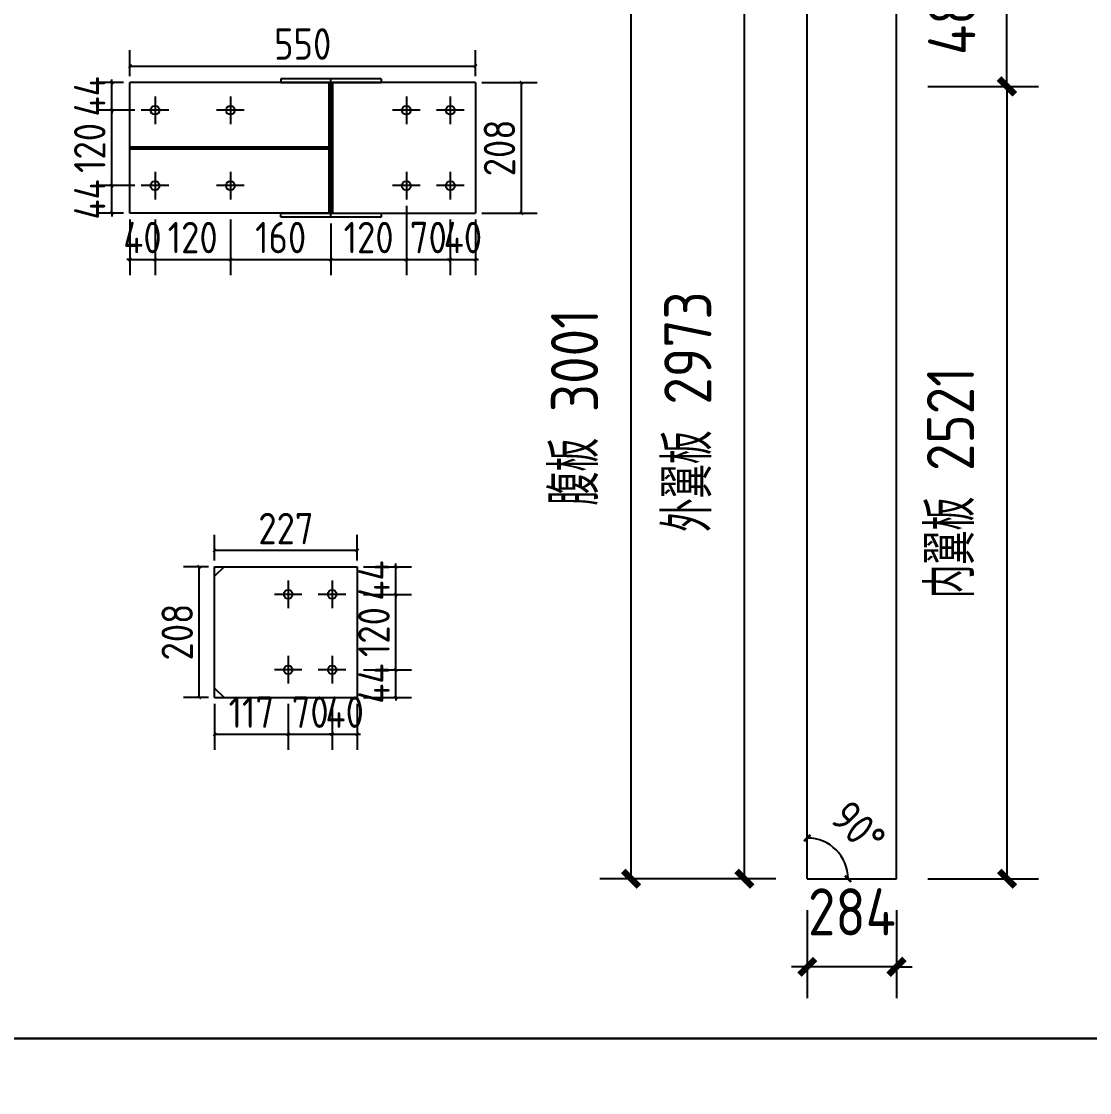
# Model space of a CAD drawing. Extents: x 533809 to 747315, y -17138 to 180511.
# Drawn here: x 643714 to 647114, y 154891 to 158299 of the extents above; entities that cross this region are included whole.
import ezdxf

# ---------------------------------------------------------------- set-up
doc = ezdxf.new("R2010")
doc.units = 0
doc.header["$LTSCALE"] = 1000
doc.header["$MEASUREMENT"] = 0
doc.layers.add('AXIS', color=3, linetype='Continuous')
doc.layers.add('DOTE', color=1, linetype='Continuous')
doc.styles.get("Standard").update_dxf_attribs({"font": 'gbenor.shx', "bigfont": 'gbcbig.shx'})
doc.dimstyles.get("Standard").update_dxf_attribs({"dimscale": 100, "dimtxt": 3.5, "dimasz": 1, "dimexe": 2.5, "dimexo": 3, "dimgap": 1.5, "dimtad": 1, "dimdec": 0, "dimzin": 0, "dimdsep": 46, "dimtxsty": 'Standard', "dimblk": 'ARCHTICK', "dimcen": 0.09, "dimadec": 0, "dimazin": 0, "dimtfac": 1, "dimtdec": 0, "dimtix": 1, "dimtmove": 2, "dimatfit": 3, "dimfxl": 1, "dimtolj": 1, "dimtzin": 0, "dimarcsym": 0})

# ---------------------------------------------------------------- blocks, each defined once
blk = doc.blocks.new('_ArchTick')
at = {"color": 0, "linetype": 'ByBlock', "const_width": 0.4}
blk.add_lwpolyline([(-0.5, -0.5), (0.5, 0.5)], dxfattribs=at)
blk = doc.blocks.new('*D376')
at = {"color": 3, "lineweight": -2}
for p, q in [((644329, 156127.9), (644329, 155981.1)), ((644563, 156127.9), (644563, 155981.1)), ((644329, 156031.1), (644563, 156031.1))]:
    blk.add_line(p, q, dxfattribs=at)
at = {"layer": 'Defpoints', "color": 0}
for p in [(644329, 156147.9), (644563, 156147.9), (644563, 156031.1)]:
    blk.add_point(p, dxfattribs=at)
at = {"color": 3, "lineweight": -2, "xscale": 10, "yscale": 10, "zscale": 10, "rotation": 180}
blk.add_blockref('_ArchTick', (644329, 156031.1), dxfattribs=at)
at = {"color": 3, "lineweight": -2, "xscale": 10, "yscale": 10, "zscale": 10}
blk.add_blockref('_ArchTick', (644563, 156031.1), dxfattribs=at)
at = {"color": 0, "insert": (644446, 156101.1), "char_height": 100, "attachment_point": 5}
blk.add_mtext('\\A1;117', dxfattribs=at)
blk = doc.blocks.new('*D336')
at = {"color": 3, "lineweight": -2}
for p, q in [((644563, 156127.9), (644563, 155981.1)), ((644703, 156127.9), (644703, 155981.1)), ((644563, 156031.1), (644703, 156031.1))]:
    blk.add_line(p, q, dxfattribs=at)
at = {"layer": 'Defpoints', "color": 0}
for p in [(644563, 156147.9), (644703, 156147.9), (644703, 156031.1)]:
    blk.add_point(p, dxfattribs=at)
at = {"color": 3, "lineweight": -2, "xscale": 10, "yscale": 10, "zscale": 10, "rotation": 180}
blk.add_blockref('_ArchTick', (644563, 156031.1), dxfattribs=at)
at = {"color": 3, "lineweight": -2, "xscale": 10, "yscale": 10, "zscale": 10}
blk.add_blockref('_ArchTick', (644703, 156031.1), dxfattribs=at)
at = {"color": 0, "insert": (644633, 156101.1), "char_height": 100, "attachment_point": 5}
blk.add_mtext('\\A1;70', dxfattribs=at)
blk = doc.blocks.new('*D377')
at = {"color": 3, "lineweight": -2}
for p, q in [((644703, 156127.9), (644703, 155981.1)), ((644783, 156127.9), (644783, 155981.1)), ((644703, 156031.1), (644693, 156031.1)), ((644703, 156031.1), (644783, 156031.1)), ((644783, 156031.1), (644793, 156031.1))]:
    blk.add_line(p, q, dxfattribs=at)
at = {"layer": 'Defpoints', "color": 0}
for p in [(644703, 156147.9), (644783, 156147.9), (644783, 156031.1)]:
    blk.add_point(p, dxfattribs=at)
at = {"color": 3, "lineweight": -2, "xscale": 10, "yscale": 10, "zscale": 10}
blk.add_blockref('_ArchTick', (644703, 156031.1), dxfattribs=at)
at = {"color": 3, "lineweight": -2, "xscale": 10, "yscale": 10, "zscale": 10, "rotation": 180}
blk.add_blockref('_ArchTick', (644783, 156031.1), dxfattribs=at)
at = {"color": 0, "insert": (644743, 156101.1), "char_height": 100, "attachment_point": 5}
blk.add_mtext('\\A1;40', dxfattribs=at)
blk = doc.blocks.new('*D337')
at = {"color": 3, "lineweight": -2}
for p, q in [((644803, 156235.9), (644956.1, 156235.9)), ((644906.1, 156235.9), (644906.1, 156245.9)), ((644906.1, 156147.9), (644906.1, 156235.9)), ((644803, 156147.9), (644956.1, 156147.9)), ((644906.1, 156147.9), (644906.1, 156137.9))]:
    blk.add_line(p, q, dxfattribs=at)
at = {"layer": 'Defpoints', "color": 0}
for p in [(644783, 156235.9), (644906.1, 156235.9), (644783, 156147.9)]:
    blk.add_point(p, dxfattribs=at)
at = {"color": 3, "lineweight": -2, "xscale": 10, "yscale": 10, "zscale": 10}
for p, rotation in [((644906.1, 156235.9), 270), ((644906.1, 156147.9), 90)]:
    blk.add_blockref('_ArchTick', p, dxfattribs=dict(at, rotation=rotation))
at = {"color": 0, "insert": (644836.1, 156191.9), "char_height": 100, "attachment_point": 5, "rotation": 90}
blk.add_mtext('\\A1;44', dxfattribs=at)
blk = doc.blocks.new('*D338')
at = {"color": 3, "lineweight": -2}
for p, q in [((644803, 156475.9), (644956.1, 156475.9)), ((644906.1, 156235.9), (644906.1, 156475.9)), ((644803, 156235.9), (644956.1, 156235.9))]:
    blk.add_line(p, q, dxfattribs=at)
at = {"layer": 'Defpoints', "color": 0}
for p in [(644783, 156475.9), (644906.1, 156475.9), (644783, 156235.9)]:
    blk.add_point(p, dxfattribs=at)
at = {"color": 3, "lineweight": -2, "xscale": 10, "yscale": 10, "zscale": 10}
for p, rotation in [((644906.1, 156475.9), 90), ((644906.1, 156235.9), 270)]:
    blk.add_blockref('_ArchTick', p, dxfattribs=dict(at, rotation=rotation))
at = {"color": 0, "insert": (644836.1, 156355.9), "char_height": 100, "attachment_point": 5, "rotation": 90}
blk.add_mtext('\\A1;120', dxfattribs=at)
blk = doc.blocks.new('*D378')
at = {"color": 3, "lineweight": -2}
for p, q in [((644906.1, 156563.9), (644906.1, 156573.9)), ((644803, 156563.9), (644956.1, 156563.9)), ((644906.1, 156475.9), (644906.1, 156563.9)), ((644803, 156475.9), (644956.1, 156475.9)), ((644906.1, 156475.9), (644906.1, 156465.9))]:
    blk.add_line(p, q, dxfattribs=at)
at = {"layer": 'Defpoints', "color": 0}
for p in [(644783, 156563.9), (644906.1, 156563.9), (644783, 156475.9)]:
    blk.add_point(p, dxfattribs=at)
at = {"color": 3, "lineweight": -2, "xscale": 10, "yscale": 10, "zscale": 10}
for p, rotation in [((644906.1, 156563.9), 270), ((644906.1, 156475.9), 90)]:
    blk.add_blockref('_ArchTick', p, dxfattribs=dict(at, rotation=rotation))
at = {"color": 0, "insert": (644836.1, 156519.9), "char_height": 100, "attachment_point": 5, "rotation": 90}
blk.add_mtext('\\A1;44', dxfattribs=at)
blk = doc.blocks.new('*D379')
at = {"color": 3, "lineweight": -2}
for p, q in [((644329, 156583.9), (644329, 156665.3)), ((644783, 156583.9), (644783, 156665.3)), ((644783, 156615.3), (644329, 156615.3))]:
    blk.add_line(p, q, dxfattribs=at)
at = {"layer": 'Defpoints', "color": 0}
for p in [(644329, 156615.3), (644329, 156563.9), (644783, 156563.9)]:
    blk.add_point(p, dxfattribs=at)
at = {"color": 3, "lineweight": -2, "xscale": 10, "yscale": 10, "zscale": 10, "rotation": 180}
blk.add_blockref('_ArchTick', (644329, 156615.3), dxfattribs=at)
at = {"color": 3, "lineweight": -2, "xscale": 10, "yscale": 10, "zscale": 10}
blk.add_blockref('_ArchTick', (644783, 156615.3), dxfattribs=at)
at = {"color": 0, "insert": (644556, 156685.3), "char_height": 100, "attachment_point": 5}
blk.add_mtext('\\A1;227', dxfattribs=at)
blk = doc.blocks.new('*D380')
at = {"color": 3, "lineweight": -2}
for p, q in [((644309, 156563.9), (644229.9, 156563.9)), ((644279.9, 156147.9), (644279.9, 156563.9)), ((644309, 156147.9), (644229.9, 156147.9))]:
    blk.add_line(p, q, dxfattribs=at)
at = {"layer": 'Defpoints', "color": 0}
for p in [(644279.9, 156563.9), (644329, 156563.9), (644329, 156147.9)]:
    blk.add_point(p, dxfattribs=at)
at = {"color": 3, "lineweight": -2, "xscale": 10, "yscale": 10, "zscale": 10}
for p, rotation in [((644279.9, 156563.9), 90), ((644279.9, 156147.9), 270)]:
    blk.add_blockref('_ArchTick', p, dxfattribs=dict(at, rotation=rotation))
at = {"color": 0, "insert": (644209.9, 156355.9), "char_height": 100, "attachment_point": 5, "rotation": 90}
blk.add_mtext('\\A1;208', dxfattribs=at)
blk = doc.blocks.new('*D381')
at = {"color": 3, "lineweight": -2}
for p, q in [((644075.2, 157776.3), (643951.4, 157776.3)), ((644001.4, 157776.3), (644001.4, 157786.3)), ((644001.4, 157688.3), (644001.4, 157776.3)), ((644039.2, 157688.3), (643951.4, 157688.3)), ((644001.4, 157688.3), (644001.4, 157678.3))]:
    blk.add_line(p, q, dxfattribs=at)
at = {"layer": 'Defpoints', "color": 0}
for p in [(644001.4, 157776.3), (644095.2, 157776.3), (644059.2, 157688.3)]:
    blk.add_point(p, dxfattribs=at)
at = {"color": 3, "lineweight": -2, "xscale": 10, "yscale": 10, "zscale": 10}
for p, rotation in [((644001.4, 157776.3), 270), ((644001.4, 157688.3), 90)]:
    blk.add_blockref('_ArchTick', p, dxfattribs=dict(at, rotation=rotation))
at = {"color": 0, "insert": (643931.4, 157732.3), "char_height": 100, "attachment_point": 5, "rotation": 90}
blk.add_mtext('\\A1;44', dxfattribs=at)
blk = doc.blocks.new('*D382')
at = {"color": 3, "lineweight": -2}
for p, q in [((644075.2, 158016.3), (643951.4, 158016.3)), ((644001.4, 157776.3), (644001.4, 158016.3)), ((644075.2, 157776.3), (643951.4, 157776.3))]:
    blk.add_line(p, q, dxfattribs=at)
at = {"layer": 'Defpoints', "color": 0}
for p in [(644001.4, 158016.3), (644095.2, 158016.3), (644095.2, 157776.3)]:
    blk.add_point(p, dxfattribs=at)
at = {"color": 3, "lineweight": -2, "xscale": 10, "yscale": 10, "zscale": 10}
for p, rotation in [((644001.4, 158016.3), 90), ((644001.4, 157776.3), 270)]:
    blk.add_blockref('_ArchTick', p, dxfattribs=dict(at, rotation=rotation))
at = {"color": 0, "insert": (643931.4, 157896.3), "char_height": 100, "attachment_point": 5, "rotation": 90}
blk.add_mtext('\\A1;120', dxfattribs=at)
blk = doc.blocks.new('*D383')
at = {"color": 3, "lineweight": -2}
for p, q in [((644039.2, 158104.3), (643951.4, 158104.3)), ((644001.4, 158104.3), (644001.4, 158114.3)), ((644001.4, 158016.3), (644001.4, 158104.3)), ((644075.2, 158016.3), (643951.4, 158016.3)), ((644001.4, 158016.3), (644001.4, 158006.3))]:
    blk.add_line(p, q, dxfattribs=at)
at = {"layer": 'Defpoints', "color": 0}
for p in [(644001.4, 158104.3), (644059.2, 158104.3), (644095.2, 158016.3)]:
    blk.add_point(p, dxfattribs=at)
at = {"color": 3, "lineweight": -2, "xscale": 10, "yscale": 10, "zscale": 10}
for p, rotation in [((644001.4, 158104.3), 270), ((644001.4, 158016.3), 90)]:
    blk.add_blockref('_ArchTick', p, dxfattribs=dict(at, rotation=rotation))
at = {"color": 0, "insert": (643931.4, 158060.3), "char_height": 100, "attachment_point": 5, "rotation": 90}
blk.add_mtext('\\A1;44', dxfattribs=at)
blk = doc.blocks.new('*D339')
at = {"color": 3, "lineweight": -2}
for p, q in [((644059.2, 157668.3), (644059.2, 157491.2)), ((644139.2, 157668.3), (644139.2, 157491.2)), ((644059.2, 157541.2), (644049.2, 157541.2)), ((644059.2, 157541.2), (644139.2, 157541.2)), ((644139.2, 157541.2), (644149.2, 157541.2))]:
    blk.add_line(p, q, dxfattribs=at)
at = {"layer": 'Defpoints', "color": 0}
for p in [(644059.2, 157688.3), (644139.2, 157688.3), (644139.2, 157541.2)]:
    blk.add_point(p, dxfattribs=at)
at = {"color": 3, "lineweight": -2, "xscale": 10, "yscale": 10, "zscale": 10}
blk.add_blockref('_ArchTick', (644059.2, 157541.2), dxfattribs=at)
at = {"color": 3, "lineweight": -2, "xscale": 10, "yscale": 10, "zscale": 10, "rotation": 180}
blk.add_blockref('_ArchTick', (644139.2, 157541.2), dxfattribs=at)
at = {"color": 0, "insert": (644099.2, 157611.2), "char_height": 100, "attachment_point": 5}
blk.add_mtext('\\A1;40', dxfattribs=at)
blk = doc.blocks.new('*D340')
at = {"color": 3, "lineweight": -2}
for p, q in [((644139.2, 157668.3), (644139.2, 157491.2)), ((644379.2, 157668.3), (644379.2, 157491.2)), ((644139.2, 157541.2), (644379.2, 157541.2))]:
    blk.add_line(p, q, dxfattribs=at)
at = {"layer": 'Defpoints', "color": 0}
for p in [(644139.2, 157688.3), (644379.2, 157688.3), (644379.2, 157541.2)]:
    blk.add_point(p, dxfattribs=at)
at = {"color": 3, "lineweight": -2, "xscale": 10, "yscale": 10, "zscale": 10, "rotation": 180}
blk.add_blockref('_ArchTick', (644139.2, 157541.2), dxfattribs=at)
at = {"color": 3, "lineweight": -2, "xscale": 10, "yscale": 10, "zscale": 10}
blk.add_blockref('_ArchTick', (644379.2, 157541.2), dxfattribs=at)
at = {"color": 0, "insert": (644259.2, 157611.2), "char_height": 100, "attachment_point": 5}
blk.add_mtext('\\A1;120', dxfattribs=at)
blk = doc.blocks.new('*D384')
at = {"color": 3, "lineweight": -2}
for p, q in [((644379.2, 157668.3), (644379.2, 157491.2)), ((644699.2, 157656.3), (644699.2, 157491.2)), ((644379.2, 157541.2), (644699.2, 157541.2))]:
    blk.add_line(p, q, dxfattribs=at)
at = {"layer": 'Defpoints', "color": 0}
for p in [(644379.2, 157688.3), (644699.2, 157676.3), (644699.2, 157541.2)]:
    blk.add_point(p, dxfattribs=at)
at = {"color": 3, "lineweight": -2, "xscale": 10, "yscale": 10, "zscale": 10, "rotation": 180}
blk.add_blockref('_ArchTick', (644379.2, 157541.2), dxfattribs=at)
at = {"color": 3, "lineweight": -2, "xscale": 10, "yscale": 10, "zscale": 10}
blk.add_blockref('_ArchTick', (644699.2, 157541.2), dxfattribs=at)
at = {"color": 0, "insert": (644539.2, 157611.2), "char_height": 100, "attachment_point": 5}
blk.add_mtext('\\A1;160', dxfattribs=at)
blk = doc.blocks.new('*D385')
at = {"color": 3, "lineweight": -2}
for p, q in [((644939.2, 157712.3), (644939.2, 157491.2)), ((644699.2, 157656.3), (644699.2, 157491.2)), ((644699.2, 157541.2), (644939.2, 157541.2))]:
    blk.add_line(p, q, dxfattribs=at)
at = {"layer": 'Defpoints', "color": 0}
for p in [(644939.2, 157732.3), (644699.2, 157676.3), (644939.2, 157541.2)]:
    blk.add_point(p, dxfattribs=at)
at = {"color": 3, "lineweight": -2, "xscale": 10, "yscale": 10, "zscale": 10, "rotation": 180}
blk.add_blockref('_ArchTick', (644699.2, 157541.2), dxfattribs=at)
at = {"color": 3, "lineweight": -2, "xscale": 10, "yscale": 10, "zscale": 10}
blk.add_blockref('_ArchTick', (644939.2, 157541.2), dxfattribs=at)
at = {"color": 0, "insert": (644819.2, 157611.2), "char_height": 100, "attachment_point": 5}
blk.add_mtext('\\A1;120', dxfattribs=at)
blk = doc.blocks.new('*D386')
at = {"color": 3, "lineweight": -2}
for p, q in [((644939.2, 157712.3), (644939.2, 157491.2)), ((645079.2, 157668.3), (645079.2, 157491.2)), ((644939.2, 157541.2), (645079.2, 157541.2))]:
    blk.add_line(p, q, dxfattribs=at)
at = {"layer": 'Defpoints', "color": 0}
for p in [(644939.2, 157732.3), (645079.2, 157688.3), (645079.2, 157541.2)]:
    blk.add_point(p, dxfattribs=at)
at = {"color": 3, "lineweight": -2, "xscale": 10, "yscale": 10, "zscale": 10, "rotation": 180}
blk.add_blockref('_ArchTick', (644939.2, 157541.2), dxfattribs=at)
at = {"color": 3, "lineweight": -2, "xscale": 10, "yscale": 10, "zscale": 10}
blk.add_blockref('_ArchTick', (645079.2, 157541.2), dxfattribs=at)
at = {"color": 0, "insert": (645009.2, 157611.2), "char_height": 100, "attachment_point": 5}
blk.add_mtext('\\A1;70', dxfattribs=at)
blk = doc.blocks.new('*D387')
at = {"color": 3, "lineweight": -2}
for p, q in [((645079.2, 157668.3), (645079.2, 157491.2)), ((645159.2, 157668.3), (645159.2, 157491.2)), ((645079.2, 157541.2), (645069.2, 157541.2)), ((645079.2, 157541.2), (645159.2, 157541.2)), ((645159.2, 157541.2), (645169.2, 157541.2))]:
    blk.add_line(p, q, dxfattribs=at)
at = {"layer": 'Defpoints', "color": 0}
for p in [(645079.2, 157688.3), (645159.2, 157688.3), (645159.2, 157541.2)]:
    blk.add_point(p, dxfattribs=at)
at = {"color": 3, "lineweight": -2, "xscale": 10, "yscale": 10, "zscale": 10}
blk.add_blockref('_ArchTick', (645079.2, 157541.2), dxfattribs=at)
at = {"color": 3, "lineweight": -2, "xscale": 10, "yscale": 10, "zscale": 10, "rotation": 180}
blk.add_blockref('_ArchTick', (645159.2, 157541.2), dxfattribs=at)
at = {"color": 0, "insert": (645119.2, 157611.2), "char_height": 100, "attachment_point": 5}
blk.add_mtext('\\A1;40', dxfattribs=at)
blk = doc.blocks.new('*D388')
at = {"color": 3, "lineweight": -2}
for p, q in [((644059.2, 158124.3), (644059.2, 158207)), ((645159.2, 158124.3), (645159.2, 158207)), ((644059.2, 158157), (645159.2, 158157))]:
    blk.add_line(p, q, dxfattribs=at)
at = {"layer": 'Defpoints', "color": 0}
for p in [(645159.2, 158157), (644059.2, 158104.3), (645159.2, 158104.3)]:
    blk.add_point(p, dxfattribs=at)
at = {"color": 3, "lineweight": -2, "xscale": 10, "yscale": 10, "zscale": 10, "rotation": 180}
blk.add_blockref('_ArchTick', (644059.2, 158157), dxfattribs=at)
at = {"color": 3, "lineweight": -2, "xscale": 10, "yscale": 10, "zscale": 10}
blk.add_blockref('_ArchTick', (645159.2, 158157), dxfattribs=at)
at = {"color": 0, "insert": (644609.2, 158227), "char_height": 100, "attachment_point": 5}
blk.add_mtext('\\A1;550', dxfattribs=at)
blk = doc.blocks.new('*D389')
at = {"color": 3, "lineweight": -2}
for p, q in [((645179.2, 158104.3), (645355.7, 158104.3)), ((645305.7, 157688.3), (645305.7, 158104.3)), ((645179.2, 157688.3), (645355.7, 157688.3))]:
    blk.add_line(p, q, dxfattribs=at)
at = {"layer": 'Defpoints', "color": 0}
for p in [(645159.2, 158104.3), (645305.7, 158104.3), (645159.2, 157688.3)]:
    blk.add_point(p, dxfattribs=at)
at = {"color": 3, "lineweight": -2, "xscale": 10, "yscale": 10, "zscale": 10}
for p, rotation in [((645305.7, 158104.3), 90), ((645305.7, 157688.3), 270)]:
    blk.add_blockref('_ArchTick', p, dxfattribs=dict(at, rotation=rotation))
at = {"color": 0, "insert": (645235.7, 157896.3), "char_height": 100, "attachment_point": 5, "rotation": 90}
blk.add_mtext('\\A1;208', dxfattribs=at)
blk = doc.blocks.new('*D733')
at = {"layer": 'AXIS', "color": 3, "lineweight": -2}
for p, q in [((646215.4, 155470.9), (646215.4, 155190.7)), ((646499.4, 155470.9), (646499.4, 155190.7)), ((646215.4, 155290.7), (646165.4, 155290.7)), ((646499.4, 155290.7), (646215.4, 155290.7)), ((646499.4, 155290.7), (646549.4, 155290.7))]:
    blk.add_line(p, q, dxfattribs=at)
at = {"layer": 'Defpoints', "color": 0}
for p in [(646215.4, 155570.9), (646499.4, 155570.9), (646215.4, 155290.7)]:
    blk.add_point(p, dxfattribs=at)
at = {"layer": 'AXIS', "color": 3, "lineweight": -2, "xscale": 50, "yscale": 50, "zscale": 50}
for p, rotation in [((646215.4, 155290.7), 359.9999999999941), ((646499.4, 155290.7), 179.9999999999941)]:
    blk.add_blockref('_ArchTick', p, dxfattribs=dict(at, rotation=rotation))
at = {"layer": 'AXIS', "color": 0, "insert": (646357.4, 155465.7), "char_height": 150, "attachment_point": 5}
blk.add_mtext('\\A1;284', dxfattribs=at)
blk = doc.blocks.new('*D734')
at = {"layer": 'AXIS', "color": 3, "lineweight": -2}
for p, q in [((646115.4, 158543.6), (645915.4, 158543.6)), ((646015.4, 155570.9), (646015.4, 158543.6)), ((646115.4, 155570.9), (645915.4, 155570.9))]:
    blk.add_line(p, q, dxfattribs=at)
at = {"layer": 'Defpoints', "color": 0}
for p in [(646015.4, 158543.6), (646215.4, 158543.6), (646215.4, 155570.9)]:
    blk.add_point(p, dxfattribs=at)
at = {"layer": 'AXIS', "color": 3, "lineweight": -2, "xscale": 50, "yscale": 50, "zscale": 50}
for p, rotation in [((646015.4, 158543.6), 90), ((646015.4, 155570.9), 270)]:
    blk.add_blockref('_ArchTick', p, dxfattribs=dict(at, rotation=rotation))
at = {"layer": 'AXIS', "color": 0, "insert": (645835.4, 157057.2), "char_height": 150, "attachment_point": 5, "rotation": 90}
blk.add_mtext('\\A1;外翼板 2973', dxfattribs=at)
blk = doc.blocks.new('*D731')
at = {"layer": 'AXIS', "color": 3, "lineweight": -2}
for p, q in [((646115.4, 158572), (645554.8, 158572)), ((645654.8, 155570.9), (645654.8, 158572)), ((646115.4, 155570.9), (645554.8, 155570.9))]:
    blk.add_line(p, q, dxfattribs=at)
at = {"layer": 'Defpoints', "color": 0}
for p in [(645654.8, 158572), (646215.4, 158572), (646215.4, 155570.9)]:
    blk.add_point(p, dxfattribs=at)
at = {"layer": 'AXIS', "color": 3, "lineweight": -2, "xscale": 50, "yscale": 50, "zscale": 50}
for p, rotation in [((645654.8, 158572), 90), ((645654.8, 155570.9), 270)]:
    blk.add_blockref('_ArchTick', p, dxfattribs=dict(at, rotation=rotation))
at = {"layer": 'AXIS', "color": 0, "insert": (645474.8, 157071.4), "char_height": 150, "attachment_point": 5, "rotation": 90}
blk.add_mtext('\\A1;腹板 3001', dxfattribs=at)
blk = doc.blocks.new('*D736')
at = {"layer": 'AXIS', "color": 3, "lineweight": -2}
for p, q in [((646599.4, 158091.9), (646951.5, 158091.9)), ((646851.5, 155570.9), (646851.5, 158091.9)), ((646599.4, 155570.9), (646951.5, 155570.9))]:
    blk.add_line(p, q, dxfattribs=at)
at = {"layer": 'Defpoints', "color": 0}
for p in [(646499.4, 158091.9), (646851.5, 158091.9), (646499.4, 155570.9)]:
    blk.add_point(p, dxfattribs=at)
at = {"layer": 'AXIS', "color": 3, "lineweight": -2, "xscale": 50, "yscale": 50, "zscale": 50}
for p, rotation in [((646851.5, 158091.9), 90), ((646851.5, 155570.9), 270)]:
    blk.add_blockref('_ArchTick', p, dxfattribs=dict(at, rotation=rotation))
at = {"layer": 'AXIS', "color": 0, "insert": (646671.5, 156831.4), "char_height": 150, "attachment_point": 5, "rotation": 90}
blk.add_mtext('\\A1;内翼板 2521', dxfattribs=at)
blk = doc.blocks.new('*D737')
at = {"layer": 'AXIS', "color": 3, "lineweight": -2}
for p, q in [((646599.4, 158572), (646950.4, 158572)), ((646850.4, 158091.9), (646850.4, 158572)), ((646599.4, 158091.9), (646950.4, 158091.9))]:
    blk.add_line(p, q, dxfattribs=at)
at = {"layer": 'Defpoints', "color": 0}
for p in [(646499.4, 158572), (646850.4, 158572), (646499.4, 158091.9)]:
    blk.add_point(p, dxfattribs=at)
at = {"layer": 'AXIS', "color": 3, "lineweight": -2, "xscale": 50, "yscale": 50, "zscale": 50}
for p, rotation in [((646850.4, 158572), 90), ((646850.4, 158091.9), 270)]:
    blk.add_blockref('_ArchTick', p, dxfattribs=dict(at, rotation=rotation))
at = {"layer": 'AXIS', "color": 0, "insert": (646675.4, 158331.9), "char_height": 150, "attachment_point": 5, "rotation": 90}
blk.add_mtext('\\A1;480', dxfattribs=at)
blk = doc.blocks.new('*D738')
at = {"color": 0, "lineweight": -2}
blk.add_arc((646215.4, 155570.9), 129.7, 360, 90, dxfattribs=at)
at = {"layer": 'Defpoints', "color": 0}
for p in [(646215.4, 158543.6), (646327.7, 155635.7), (646215.4, 155570.9), (646215.4, 155570.9), (646499.4, 155570.9)]:
    blk.add_point(p, dxfattribs=at)
at = {"color": 0, "lineweight": -2, "xscale": 20, "yscale": 20, "zscale": 20}
for p, rotation in [((646215.4, 155700.5), 180.0000000000026), ((646345, 155570.9), 269.999999999997)]:
    blk.add_blockref('_ArchTick', p, dxfattribs=dict(at, rotation=rotation))
at = {"color": 0, "insert": (646377.8, 155733.3), "char_height": 100, "attachment_point": 5, "rotation": 315}
blk.add_mtext('\\A1;90°', dxfattribs=at)

msp = doc.modelspace()

# ---------------------------------------------------------------- linework, layer by layer
at = {"color": 2}
for p, q in [((646499.4, 158091.9), (646499.4, 158572)), ((645159.2, 158104.3), (644059.2, 158104.3)), ((644059.2, 157688.3), (644059.2, 158104.3)), ((645159.2, 158104.3), (645159.2, 157688.3)), ((644059.2, 157899.3), (644693.2, 157899.3)), ((644059.2, 157893.3), (644693.2, 157893.3)), ((644693.2, 157688.3), (644059.2, 157688.3)), ((644705.2, 157688.3), (645159.2, 157688.3))]:
    msp.add_line(p, q, dxfattribs=at)
at = {"color": 4}
for p, q in [((644699.2, 158116.3), (644539.2, 158116.3)), ((644539.2, 158116.3), (644539.2, 158104.3)), ((644539.2, 158104.3), (644859.2, 158104.3)), ((644693.2, 157688.3), (644693.2, 158104.3)), ((644859.2, 158116.3), (644699.2, 158116.3)), ((644705.2, 157688.3), (644705.2, 158104.3)), ((644859.2, 158116.3), (644859.2, 158104.3)), ((644539.2, 157676.3), (644539.2, 157688.3)), ((644539.2, 157688.3), (644859.2, 157688.3)), ((644699.2, 157676.3), (644539.2, 157676.3)), ((644859.2, 157676.3), (644699.2, 157676.3)), ((644859.2, 157688.3), (644859.2, 157676.3))]:
    msp.add_line(p, q, dxfattribs=at)
at = {"color": 1}
msp.add_line((644699.2, 157676.3), (644699.2, 158116.3), dxfattribs=at)
for p, q in [((644139.2, 158060.3), (644139.2, 157972.3)), ((644379.2, 158060.3), (644379.2, 157972.3)), ((644939.2, 158060.3), (644939.2, 157972.3)), ((645079.2, 158060.3), (645079.2, 157972.3)), ((644183.2, 158016.3), (644095.2, 158016.3)), ((644423.2, 158016.3), (644335.2, 158016.3)), ((644983.2, 158016.3), (644895.2, 158016.3)), ((645123.2, 158016.3), (645035.2, 158016.3)), ((644139.2, 157820.3), (644139.2, 157732.3)), ((644379.2, 157820.3), (644379.2, 157732.3)), ((644939.2, 157820.3), (644939.2, 157732.3)), ((645079.2, 157820.3), (645079.2, 157732.3)), ((644183.2, 157776.3), (644095.2, 157776.3)), ((644423.2, 157776.3), (644335.2, 157776.3)), ((644983.2, 157776.3), (644895.2, 157776.3)), ((645123.2, 157776.3), (645035.2, 157776.3)), ((644329, 156147.9), (644329, 156563.9)), ((644329, 156563.9), (644783, 156563.9)), ((644359, 156563.9), (644329, 156533.9)), ((644783, 156563.9), (644783, 156147.9)), ((644563, 156519.9), (644563, 156431.9)), ((644703, 156519.9), (644703, 156431.9)), ((644607, 156475.9), (644519, 156475.9)), ((644747, 156475.9), (644659, 156475.9)), ((644563, 156279.9), (644563, 156191.9)), ((644703, 156279.9), (644703, 156191.9)), ((644607, 156235.9), (644519, 156235.9)), ((644747, 156235.9), (644659, 156235.9)), ((644329, 156177.9), (644359, 156147.9)), ((644329, 156147.9), (644783, 156147.9)), ((646215.4, 155570.9), (646499.4, 155570.9))]:
    msp.add_line(p, q)
for points in [[(640389.1, 163462.3), (652269.1, 163462.3), (652269.1, 155062.3), (640389.1, 155062.3)], [(640389.1, 155062.3), (652269.1, 155062.3), (652269.1, 146662.3), (640389.1, 146662.3)]]:
    msp.add_lwpolyline(points, close=True)
for centre in [(644139.2, 158016.3), (644379.2, 158016.3), (644939.2, 158016.3), (645079.2, 158016.3), (644139.2, 157776.3), (644379.2, 157776.3), (644939.2, 157776.3), (645079.2, 157776.3), (644563, 156475.9), (644703, 156475.9), (644563, 156235.9), (644703, 156235.9)]:
    msp.add_circle(centre, 14)
at = {"layer": 'DOTE', "color": 0}
for p, q in [((646215.4, 155570.9), (646215.4, 158543.6)), ((646499.4, 155570.9), (646499.4, 158091.9))]:
    msp.add_line(p, q, dxfattribs=at)

# ---------------------------------------------------------------- dimensions: what is measured, and where the dimension line sits
at = {"color": 1}
dim = msp.add_angular_dim_2l(base=(646327.7, 155635.7), line1=((646215.4, 155570.9), (646499.4, 155570.9)), line2=((646215.4, 155570.9), (646215.4, 158543.6)), dimstyle='Standard', override={"dimtxt": 1, "dimasz": 0.2, "dimgap": 0.5}, dxfattribs=at)
dim.commit()
dim.dimension.update_dxf_attribs({"geometry": '*D738', "text_midpoint": (646377.8, 155733.3)})
for p1, p2, distance, picture, middle in [((644059.2, 158104.3), (645159.2, 158104.3), 52.8, '*D388', (644609.2, 158227)), ((645159.2, 157688.3), (645159.2, 158104.3), -146.4, '*D389', (645235.7, 157896.3)), ((644783, 156563.9), (644329, 156563.9), -51.5, '*D379', (644556, 156685.3)), ((644329, 156147.9), (644329, 156563.9), 49.1, '*D380', (644209.9, 156355.9))]:
    dim = msp.add_aligned_dim(p1=p1, p2=p2, distance=distance, dimstyle='Standard', override={"dimtxt": 1, "dimasz": 0.1, "dimexe": 0.5, "dimexo": 0.2, "dimgap": 0.2, "dimlfac": 0.5, "dimclrd": 3, "dimclre": 3})
    dim.commit()
    dim.dimension.update_dxf_attribs({"geometry": picture, "text_midpoint": middle})
for base, p1, p2, picture, middle in [((644001.4, 158104.3), (644095.2, 158016.3), (644059.2, 158104.3), '*D383', (643931.4, 158060.3)), ((644001.4, 158016.3), (644095.2, 157776.3), (644095.2, 158016.3), '*D382', (643931.4, 157896.3)), ((644001.4, 157776.3), (644059.2, 157688.3), (644095.2, 157776.3), '*D381', (643931.4, 157732.3)), ((644906.1, 156563.9), (644783, 156475.9), (644783, 156563.9), '*D378', (644836.1, 156519.9)), ((644906.1, 156475.9), (644783, 156235.9), (644783, 156475.9), '*D338', (644836.1, 156355.9)), ((644906.1, 156235.9), (644783, 156147.9), (644783, 156235.9), '*D337', (644836.1, 156191.9))]:
    dim = msp.add_linear_dim(base=base, p1=p1, p2=p2, angle=90, dimstyle='Standard', override={"dimtxt": 1, "dimasz": 0.1, "dimexe": 0.5, "dimexo": 0.2, "dimgap": 0.2, "dimlfac": 0.5, "dimclrd": 3, "dimclre": 3})
    dim.commit()
    dim.dimension.update_dxf_attribs({"geometry": picture, "text_midpoint": middle})
for base, p1, p2, picture, middle in [((644939.2, 157541.2), (644699.2, 157676.3), (644939.2, 157732.3), '*D385', (644819.2, 157611.2)), ((645079.2, 157541.2), (644939.2, 157732.3), (645079.2, 157688.3), '*D386', (645009.2, 157611.2)), ((644139.2, 157541.2), (644059.2, 157688.3), (644139.2, 157688.3), '*D339', (644099.2, 157611.2)), ((644379.2, 157541.2), (644139.2, 157688.3), (644379.2, 157688.3), '*D340', (644259.2, 157611.2)), ((644699.2, 157541.2), (644379.2, 157688.3), (644699.2, 157676.3), '*D384', (644539.2, 157611.2)), ((645159.2, 157541.2), (645079.2, 157688.3), (645159.2, 157688.3), '*D387', (645119.2, 157611.2)), ((644563, 156031.1), (644329, 156147.9), (644563, 156147.9), '*D376', (644446, 156101.1)), ((644703, 156031.1), (644563, 156147.9), (644703, 156147.9), '*D336', (644633, 156101.1)), ((644783, 156031.1), (644703, 156147.9), (644783, 156147.9), '*D377', (644743, 156101.1))]:
    dim = msp.add_linear_dim(base=base, p1=p1, p2=p2, dimstyle='Standard', override={"dimtxt": 1, "dimasz": 0.1, "dimexe": 0.5, "dimexo": 0.2, "dimgap": 0.2, "dimlfac": 0.5, "dimclrd": 3, "dimclre": 3})
    dim.commit()
    dim.dimension.update_dxf_attribs({"geometry": picture, "text_midpoint": middle})
at = {"layer": 'AXIS', "color": 0}
for base, p2, text, picture, middle in [((645654.8, 158572), (646215.4, 158572), '腹板 3001', '*D731', (645474.8, 157071.4)), ((646015.4, 158543.6), (646215.4, 158543.6), '外翼板 2973', '*D734', (645835.4, 157057.2))]:
    dim = msp.add_linear_dim(base=base, p1=(646215.4, 155570.9), p2=p2, angle=90, text=text, dimstyle='Standard', override={"dimtxt": 1.5, "dimasz": 0.5, "dimexe": 1, "dimexo": 1, "dimgap": 1, "dimclrd": 3, "dimclre": 3}, dxfattribs=at)
    dim.commit()
    dim.dimension.update_dxf_attribs({"geometry": picture, "text_midpoint": middle})
for p1, p2, distance, picture, middle in [((646499.4, 158091.9), (646499.4, 158572), -351, '*D737', (646675.4, 158331.9)), ((646499.4, 155570.9), (646215.4, 155570.9), 280.2, '*D733', (646357.4, 155465.7))]:
    dim = msp.add_aligned_dim(p1=p1, p2=p2, distance=distance, dimstyle='Standard', override={"dimtxt": 1.5, "dimasz": 0.5, "dimexe": 1, "dimexo": 1, "dimgap": 1, "dimclrd": 3, "dimclre": 3}, dxfattribs=at)
    dim.commit()
    dim.dimension.update_dxf_attribs({"geometry": picture, "text_midpoint": middle})
dim = msp.add_aligned_dim(p1=(646499.4, 155570.9), p2=(646499.4, 158091.9), distance=-352.1, text='内翼板 2521', dimstyle='Standard', override={"dimtxt": 1.5, "dimasz": 0.5, "dimexe": 1, "dimexo": 1, "dimgap": 1, "dimclrd": 3, "dimclre": 3}, dxfattribs=at)
dim.commit()
dim.dimension.update_dxf_attribs({"geometry": '*D736', "text_midpoint": (646671.5, 156831.4)})

doc.saveas('drawing.dxf')
